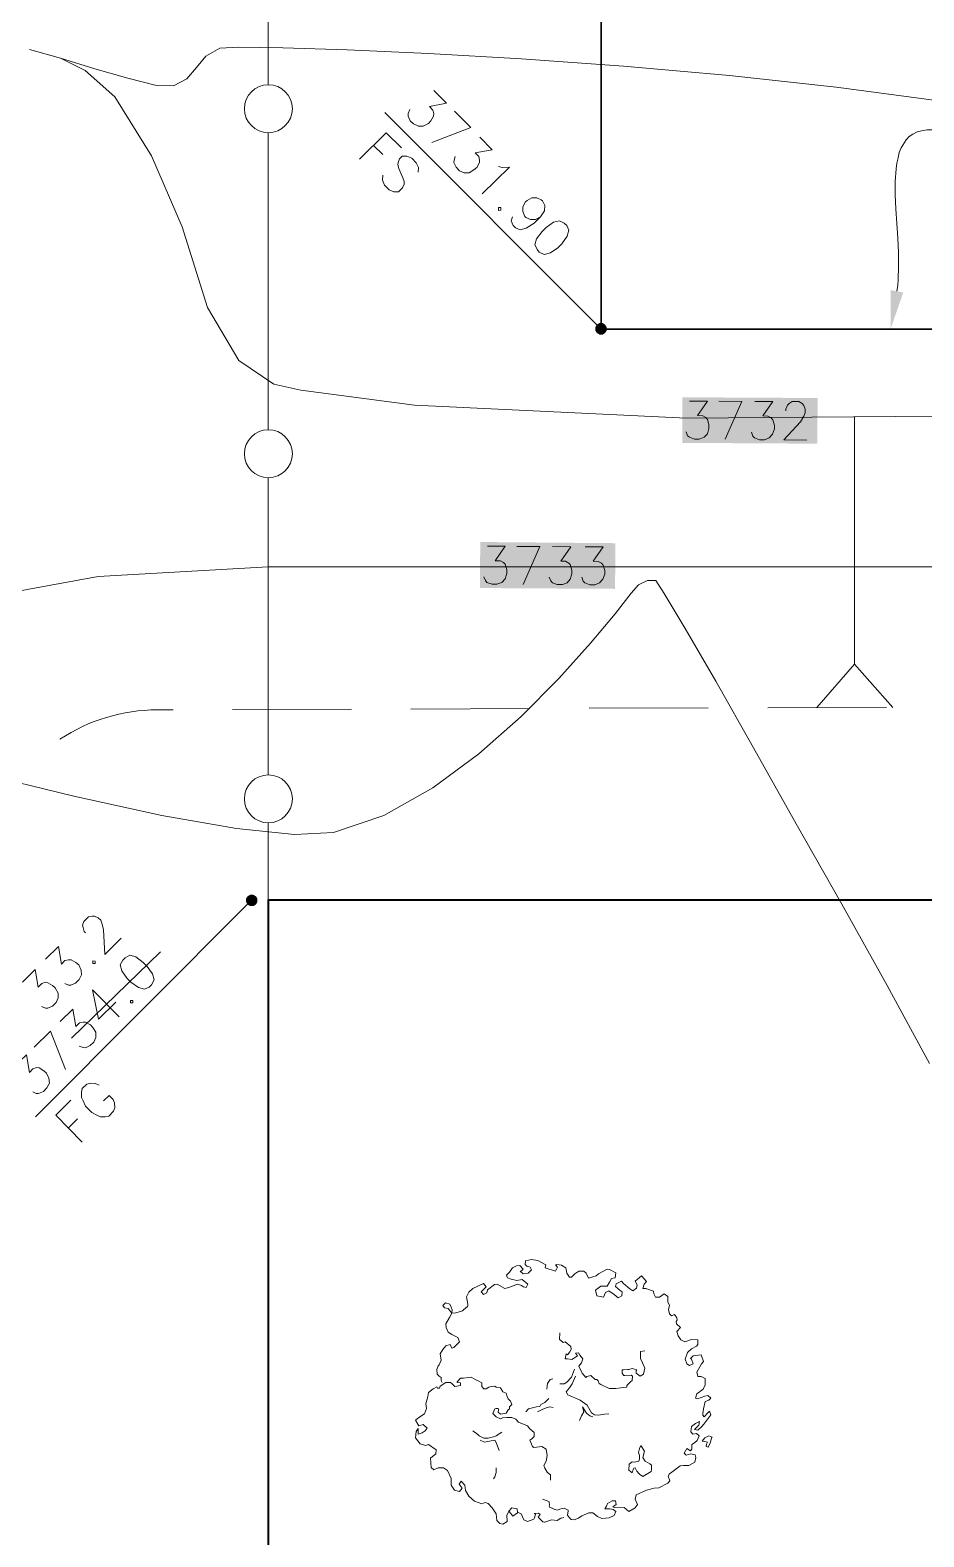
# Model space of a CAD drawing. Header units: millimetres. Extents: x -419 to 20046, y -14642 to 2638.
# Drawn here: x 5.226 to 7.105, y 16.109 to 19.274 of the extents above; entities that cross this region are included whole.
import ezdxf

# ---------------------------------------------------------------- set-up
doc = ezdxf.new("R2010")
doc.units = ezdxf.units.MM
for name, color, linetype in [('PDF11_----LN02', 7, 'Continuous'), ('PDF11_----LN03', 7, 'Continuous'), ('PDF11_----TX00', 7, 'Continuous'), ('PDF11_PRPN$PRPNBG', 7, 'Continuous'), ('PDF11_PRPN$PRPNCS', 7, 'Continuous'), ('PDF11_PRPN$PRPNFC', 7, 'Continuous')]:
    doc.layers.add(name, color=color, linetype=linetype)
for name, color, linetype, true_color in [('PDF11_0', 7, 'Continuous', 0xb3b3b3), ('PDF11_EXTO$--C3-Surface-EXTO', 7, 'Continuous', 0xb3b3b3), ('PDF11_EXTO$EXLSTR', 7, 'Continuous', 0xb3b3b3)]:
    doc.layers.add(name, color=color, linetype=linetype, true_color=true_color)

msp = doc.modelspace()

# ---------------------------------------------------------------- hatches: boundary and pattern name
at = {"layer": 'PDF11_----LN02', "true_color": 0xffffff, "transparency": 33554559}
for points in [[(6.5972, 18.5031), (6.5972, 18.4073), (6.8814, 18.5015)], [(6.8814, 18.5015), (6.5972, 18.4073), (6.8806, 18.4056)], [(6.1722, 18.199), (6.1713, 18.1023), (6.4563, 18.1965)], [(6.4563, 18.1965), (6.1713, 18.1023), (6.4555, 18.1006)]]:
    msp.add_hatch(color=7, dxfattribs=at).paths.add_polyline_path(points)
at = {"layer": 'PDF11_0', "transparency": 33554559}
for points in [[(7.0347, 18.6465), (7.0614, 18.7232), (7.0347, 18.7282)], [(6.4172, 18.6557), (6.4138, 18.6498), (6.4263, 18.6465)], [(6.4263, 18.6465), (6.4138, 18.6498), (6.4138, 18.6432)], [(6.4263, 18.6465), (6.4138, 18.6432), (6.4172, 18.6382)], [(6.4263, 18.6465), (6.423, 18.659), (6.4172, 18.6557)], [(6.4172, 18.6382), (6.423, 18.6348), (6.4263, 18.6465)], [(6.4263, 18.6465), (6.4297, 18.659), (6.423, 18.659)], [(6.4263, 18.6465), (6.423, 18.6348), (6.4297, 18.6348)], [(6.4347, 18.6557), (6.4297, 18.659), (6.4263, 18.6465)], [(6.4263, 18.6465), (6.438, 18.6498), (6.4347, 18.6557)], [(6.4263, 18.6465), (6.438, 18.6432), (6.438, 18.6498)], [(6.4347, 18.6382), (6.438, 18.6432), (6.4263, 18.6465)], [(6.4263, 18.6465), (6.4297, 18.6348), (6.4347, 18.6382)], [(5.683, 17.4547), (5.6796, 17.4497), (5.6913, 17.4464)], [(5.6913, 17.4464), (5.6796, 17.4497), (5.6796, 17.4431)], [(5.6913, 17.4464), (5.6796, 17.4431), (5.683, 17.4372)], [(5.6913, 17.4464), (5.6888, 17.4581), (5.683, 17.4547)], [(5.683, 17.4372), (5.6888, 17.4339), (5.6913, 17.4464)], [(5.6913, 17.4464), (5.6946, 17.4581), (5.6888, 17.4581)], [(5.6913, 17.4464), (5.6888, 17.4339), (5.6946, 17.4339)], [(5.7005, 17.4547), (5.6946, 17.4581), (5.6913, 17.4464)], [(5.6913, 17.4464), (5.7038, 17.4497), (5.7005, 17.4547)], [(5.6913, 17.4464), (5.7038, 17.4431), (5.7038, 17.4497)], [(5.6913, 17.4464), (5.6946, 17.4339), (5.7005, 17.4372)], [(5.7005, 17.4372), (5.7038, 17.4431), (5.6913, 17.4464)]]:
    msp.add_hatch(color=7, dxfattribs=at).paths.add_polyline_path(points)

# ---------------------------------------------------------------- linework, layer by layer
at = {"layer": 'PDF11_----LN02', "lineweight": 18}
for points in [[(8.1267, 18.2969, 0.261007), (7.7473, 18.4681), (6.6055, 18.459), (6.0338, 18.4865), (5.7946, 18.5181), (5.738, 18.5306), (5.6646, 18.5807), (5.5988, 18.6915), (5.5454, 18.8615), (5.4813, 19.0107), (5.4038, 19.134), (5.3413, 19.1899), (5.2896, 19.2157)], [(5.2886, 17.7846, -0.146179), (5.4929, 17.8464), (5.5263, 17.8464)]]:
    msp.add_lwpolyline(points, format="xyb", dxfattribs=at)
for points in [[(6.6122, 18.4948), (6.6497, 18.4948), (6.6289, 18.4648), (6.6397, 18.464), (6.6464, 18.4606), (6.6497, 18.4565), (6.653, 18.4456), (6.653, 18.4373), (6.6497, 18.4265), (6.643, 18.419), (6.6322, 18.4148), (6.6222, 18.4148), (6.6122, 18.419), (6.608, 18.4223), (6.6047, 18.4306)], [(6.6739, 18.4948), (6.7222, 18.494), (6.6872, 18.4148)], [(6.7497, 18.494), (6.7872, 18.494), (6.7664, 18.464), (6.7764, 18.4631), (6.7839, 18.4598), (6.7872, 18.4556), (6.7905, 18.444), (6.7905, 18.4365), (6.7864, 18.4256), (6.7797, 18.4181), (6.7697, 18.414), (6.7589, 18.414), (6.7489, 18.4181), (6.7455, 18.4215), (6.7422, 18.4298)], [(6.8147, 18.4748), (6.8147, 18.4781), (6.818, 18.4865), (6.8214, 18.4898), (6.828, 18.494), (6.8422, 18.494), (6.8489, 18.4898), (6.8522, 18.4856), (6.8555, 18.4781), (6.8555, 18.4706), (6.8522, 18.4631), (6.8455, 18.4515), (6.8105, 18.414), (6.8589, 18.4131)], [(6.9589, 18.4615), (6.9589, 17.9423)], [(6.1872, 18.1906), (6.2247, 18.1906), (6.2038, 18.1598), (6.2147, 18.1598), (6.2213, 18.1556), (6.2247, 18.1523), (6.228, 18.1406), (6.228, 18.1331), (6.2247, 18.1214), (6.2172, 18.1139), (6.2072, 18.1106), (6.1972, 18.1106), (6.1863, 18.1139), (6.183, 18.1181), (6.1797, 18.1256)], [(6.2488, 18.1898), (6.2972, 18.1898), (6.2622, 18.1098)], [(6.3238, 18.1898), (6.3622, 18.189), (6.3413, 18.159), (6.3513, 18.159), (6.358, 18.1548), (6.3613, 18.1515), (6.3647, 18.1398), (6.3647, 18.1323), (6.3613, 18.1206), (6.3547, 18.1131), (6.3447, 18.1098), (6.3338, 18.1098), (6.3238, 18.1131), (6.3205, 18.1173), (6.3172, 18.1248)], [(6.393, 18.189), (6.4305, 18.189), (6.4097, 18.159), (6.4197, 18.1581), (6.4272, 18.1548), (6.4305, 18.1506), (6.4338, 18.139), (6.4338, 18.1315), (6.4297, 18.1206), (6.423, 18.1131), (6.413, 18.1089), (6.4022, 18.1089), (6.3922, 18.1131), (6.3888, 18.1164), (6.3855, 18.1248)], [(4.292, 17.9389), (4.522, 17.9623), (5.0121, 18.0614), (5.3688, 18.1265), (5.7263, 18.1465), (8.1265, 18.1465)], [(6.8797, 17.8514), (6.9589, 17.9423), (7.0397, 17.8514)], [(5.6513, 17.8473), (5.9013, 17.8481)], [(6.0263, 17.8481), (6.2763, 17.8489)], [(6.4013, 17.8498), (6.6514, 17.8506)], [(6.7764, 17.8506), (7.0264, 17.8514)]]:
    msp.add_lwpolyline(points, dxfattribs=at)
at = {"layer": 'PDF11_----LN03', "lineweight": 30}
msp.add_lwpolyline([(5.3129, 17.1564), (5.4996, 17.3381)], dxfattribs=at)
at = {"layer": 'PDF11_----TX00', "lineweight": 20}
for points in [[(6.0747, 19.1474), (6.1013, 19.1207), (6.0655, 19.114), (6.0722, 19.1065), (6.0747, 19.099), (6.0738, 19.094), (6.068, 19.084), (6.063, 19.0782), (6.0522, 19.0724), (6.0422, 19.0724), (6.0321, 19.0774), (6.0246, 19.084), (6.0205, 19.094), (6.0205, 19.099), (6.0238, 19.1074)], [(6.118, 19.104), (6.1522, 19.0699), (6.0705, 19.0382)], [(5.918, 19.0032), (5.9746, 19.059), (6.0063, 19.0274)], [(5.9671, 19.0132), (5.948, 19.0324)], [(6.1713, 19.0499), (6.1972, 19.0232), (6.1613, 19.0165), (6.1688, 19.009), (6.1705, 19.0015), (6.1705, 18.9965), (6.1647, 18.9857), (6.1588, 18.9807), (6.1488, 18.9749), (6.138, 18.9749), (6.1288, 18.979), (6.1213, 18.9865), (6.1163, 18.9965), (6.1172, 19.0015), (6.1197, 19.009)], [(5.9671, 18.9699), (5.9663, 18.959), (5.9705, 18.949), (5.9805, 18.939), (5.9905, 18.9348), (6.0005, 18.9348), (6.0088, 18.9432), (6.0121, 18.9507), (6.0121, 18.9565), (6.0096, 18.964), (6.0013, 18.984), (5.9988, 18.9915), (5.9996, 18.9965), (6.0021, 19.004), (6.008, 19.0099), (6.018, 19.0099), (6.028, 19.0057), (6.0371, 18.9957), (6.0422, 18.9857), (6.0413, 18.9757)], [(6.2105, 18.9882), (6.218, 18.9857), (6.2338, 18.9865), (6.1763, 18.9307)], [(6.2988, 18.8823), (6.2855, 18.869), (6.2688, 18.8582), (6.2563, 18.8548), (6.2463, 18.859), (6.2413, 18.864), (6.2372, 18.874), (6.2397, 18.8823)], [(5.3421, 17.3781), (5.3396, 17.3806), (5.3371, 17.3889), (5.3363, 17.3939), (5.3388, 17.4014), (5.3488, 17.4114), (5.3563, 17.4131), (5.3613, 17.4131), (5.3688, 17.4097), (5.3746, 17.4047), (5.3771, 17.3964), (5.3804, 17.3839), (5.3829, 17.3322), (5.4171, 17.3664)], [(5.2579, 17.3222), (5.2854, 17.3489), (5.2921, 17.3122), (5.2988, 17.3197), (5.3063, 17.3214), (5.3121, 17.3214), (5.3221, 17.3156), (5.3279, 17.3106), (5.3329, 17.2997), (5.3338, 17.2897), (5.3288, 17.2797), (5.3213, 17.2722), (5.3113, 17.268), (5.3063, 17.268), (5.2988, 17.2714)], [(5.2096, 17.2739), (5.2363, 17.3006), (5.2429, 17.2639), (5.2504, 17.2714), (5.2579, 17.2739), (5.2629, 17.273), (5.2729, 17.2672), (5.2788, 17.2622), (5.2846, 17.2514), (5.2846, 17.2414), (5.2804, 17.2314), (5.2729, 17.2239), (5.2629, 17.2197), (5.2579, 17.2197), (5.2496, 17.223)], [(5.4063, 17.2322), (5.3696, 17.1964), (5.3571, 17.258), (5.4129, 17.2014)], [(5.2888, 17.1914), (5.3154, 17.2172), (5.3221, 17.1814), (5.3296, 17.1889), (5.3371, 17.1905), (5.3421, 17.1905), (5.3529, 17.1847), (5.3579, 17.1789), (5.3638, 17.1689), (5.3638, 17.158), (5.3596, 17.148), (5.3521, 17.1414), (5.3421, 17.1364), (5.3371, 17.1372), (5.3288, 17.1397)], [(5.2346, 17.138), (5.2688, 17.1714), (5.3004, 17.0905)], [(5.1904, 17.0947), (5.2179, 17.1214), (5.2246, 17.0847), (5.2313, 17.0922), (5.2396, 17.0947), (5.2446, 17.0939), (5.2546, 17.088), (5.2604, 17.083), (5.2654, 17.0722), (5.2663, 17.0622), (5.2613, 17.0522), (5.2538, 17.0447), (5.2438, 17.0405), (5.2388, 17.0405), (5.2313, 17.0439)], [(5.3804, 17.0247), (5.3921, 17.0364), (5.4004, 17.028), (5.4029, 17.0205), (5.4038, 17.0105), (5.4013, 17.003), (5.3913, 16.993), (5.3838, 16.9914), (5.3738, 16.9914), (5.3663, 16.9947), (5.3554, 17.0005), (5.3421, 17.0139), (5.3371, 17.0247), (5.3338, 17.0322), (5.3338, 17.043), (5.3354, 17.0505), (5.3454, 17.0597), (5.3529, 17.0622), (5.3629, 17.0614), (5.3713, 17.058)], [(5.3354, 16.938), (5.2796, 16.9947), (5.3113, 17.0264)], [(5.3254, 16.9872), (5.3063, 16.968)]]:
    msp.add_lwpolyline(points, dxfattribs=at)
for points in [[(6.2155, 18.9015), (6.2155, 18.8965), (6.2105, 18.8957), (6.2105, 18.9015)], [(6.288, 18.8765), (6.278, 18.8765), (6.268, 18.8807), (6.2655, 18.8832), (6.2613, 18.8932), (6.2613, 18.9032), (6.2672, 18.914), (6.2705, 18.9165), (6.2805, 18.9223), (6.2913, 18.9223), (6.3005, 18.9182), (6.303, 18.9157), (6.308, 18.9057), (6.3072, 18.8948), (6.2988, 18.8823)], [(6.3488, 18.869), (6.3538, 18.864), (6.358, 18.854), (6.3547, 18.8415), (6.3438, 18.8257), (6.3355, 18.8173), (6.3197, 18.8065), (6.3063, 18.8032), (6.2963, 18.8082), (6.2922, 18.8132), (6.2872, 18.8232), (6.2905, 18.8357), (6.3022, 18.8515), (6.3105, 18.8598), (6.3263, 18.8707), (6.3388, 18.874)], [(5.3579, 17.3189), (5.3629, 17.3181), (5.3629, 17.3131), (5.3579, 17.3131)], [(5.4204, 17.3206), (5.4254, 17.3256), (5.4354, 17.3306), (5.4479, 17.3272), (5.4638, 17.3156), (5.4721, 17.3072), (5.4829, 17.2914), (5.4863, 17.2789), (5.4813, 17.2689), (5.4763, 17.2639), (5.4663, 17.2597), (5.4538, 17.263), (5.4379, 17.2739), (5.4296, 17.2822), (5.4188, 17.2981), (5.4154, 17.3106)], [(5.4371, 17.2355), (5.4421, 17.2355), (5.4421, 17.2305), (5.4371, 17.2305)]]:
    msp.add_lwpolyline(points, close=True, dxfattribs=at)
at = {"layer": 'PDF11_0', "lineweight": 18}
for points in [[(7.1364, 19.1257), (6.9206, 19.1549), (6.6964, 19.179), (6.473, 19.199), (6.2588, 19.214), (6.063, 19.2257), (5.8921, 19.2332), (5.7571, 19.2374), (5.6646, 19.239), (5.6246, 19.2365), (5.5954, 19.2199), (5.5754, 19.1957), (5.5554, 19.1724), (5.5271, 19.1574), (5.4888, 19.159), (5.4313, 19.1732), (5.3621, 19.1932), (5.2896, 19.2157), (5.2246, 19.234)], [(7.1164, 17.103), (7.0272, 17.2672), (6.9322, 17.4381), (6.8364, 17.6072), (6.7464, 17.7664), (6.6672, 17.9064), (6.603, 18.0173), (6.5589, 18.0906), (6.5414, 18.1181), (6.5239, 18.1181), (6.5047, 18.1089), (6.4897, 18.0914), (6.4555, 18.0481), (6.4038, 17.9864), (6.3372, 17.9123), (6.258, 17.8323), (6.1688, 17.7539), (6.0722, 17.6822), (5.9696, 17.6247), (5.8638, 17.5889), (5.7813, 17.5847), (5.6596, 17.5972), (5.5029, 17.6247), (5.3179, 17.6647), (5.1104, 17.7156)]]:
    msp.add_lwpolyline(points, dxfattribs=at)
at = {"layer": 'PDF11_0', "color": 7, "lineweight": 20}
for points in [[(5.9713, 19.1015), (6.4263, 18.6465)], [(7.0481, 18.7257), (7.0497, 18.7382), (7.0506, 18.7507), (7.0514, 18.7782), (7.0514, 18.8073), (7.0497, 18.8373), (7.0456, 18.899), (7.0447, 18.9282), (7.0447, 18.9565), (7.0464, 18.9832), (7.0481, 18.9949), (7.0506, 19.0065), (7.0531, 19.0174), (7.0572, 19.0274), (7.0672, 19.044), (7.0739, 19.0507), (7.0814, 19.0557), (7.0906, 19.0607), (7.0997, 19.0632), (7.1114, 19.0649), (7.1481, 19.0649)], [(5.2371, 16.9914), (5.6913, 17.4464)]]:
    msp.add_lwpolyline(points, dxfattribs=at)
at = {"layer": 'PDF11_EXTO$--C3-Surface-EXTO', "lineweight": 18}
for points in [[(7.1364, 19.1257), (6.9206, 19.1549), (6.6964, 19.179), (6.473, 19.199), (6.2588, 19.214), (6.063, 19.2257), (5.8921, 19.2332), (5.7571, 19.2374), (5.6646, 19.239), (5.6246, 19.2365), (5.5954, 19.2199), (5.5754, 19.1957), (5.5554, 19.1724), (5.5271, 19.1574), (5.4888, 19.159), (5.4313, 19.1732), (5.3621, 19.1932), (5.2896, 19.2157), (5.2246, 19.234)], [(7.1164, 17.103), (7.0272, 17.2672), (6.9322, 17.4381), (6.8364, 17.6072), (6.7464, 17.7664), (6.6672, 17.9064), (6.603, 18.0173), (6.5589, 18.0906), (6.5414, 18.1181), (6.5239, 18.1181), (6.5047, 18.1089), (6.4897, 18.0914), (6.4555, 18.0481), (6.4038, 17.9864), (6.3372, 17.9123), (6.258, 17.8323), (6.1688, 17.7539), (6.0722, 17.6822), (5.9696, 17.6247), (5.8638, 17.5889), (5.7813, 17.5847), (5.6596, 17.5972), (5.5029, 17.6247), (5.3179, 17.6647), (5.1104, 17.7156)]]:
    msp.add_lwpolyline(points, dxfattribs=at)
at = {"layer": 'PDF11_EXTO$EXLSTR', "lineweight": 18}
for points in [[(6.0922, 16.433), (6.0897, 16.4371), (6.0897, 16.4438), (6.0855, 16.4463), (6.0813, 16.4505), (6.0805, 16.4605), (6.0838, 16.468), (6.0855, 16.4705), (6.0897, 16.4797), (6.088, 16.493), (6.0938, 16.5022), (6.0997, 16.5105), (6.1088, 16.513), (6.1122, 16.5055), (6.1163, 16.5063), (6.1288, 16.5188), (6.1247, 16.528), (6.1122, 16.5338), (6.1047, 16.5388), (6.1005, 16.5488), (6.0997, 16.5563), (6.1072, 16.5697), (6.1122, 16.5788), (6.113, 16.5855), (6.1113, 16.5913), (6.108, 16.598), (6.0988, 16.6005), (6.0938, 16.5947), (6.0972, 16.5897), (6.1047, 16.5888), (6.1122, 16.5788), (6.1205, 16.5797), (6.1347, 16.5838), (6.1372, 16.5855), (6.1455, 16.593), (6.1463, 16.5947), (6.1463, 16.598), (6.143, 16.613), (6.148, 16.623), (6.1563, 16.6305), (6.1788, 16.6413), (6.1847, 16.6338), (6.1738, 16.6238), (6.1788, 16.618), (6.1863, 16.6213), (6.1872, 16.628), (6.2022, 16.6388), (6.208, 16.6397), (6.2238, 16.6305), (6.2322, 16.633), (6.2505, 16.6397), (6.2588, 16.6372), (6.263, 16.6338), (6.2688, 16.633), (6.2722, 16.6397), (6.2605, 16.6497), (6.2488, 16.6472), (6.2372, 16.6505), (6.2297, 16.653), (6.2288, 16.6547), (6.2272, 16.6588), (6.2338, 16.6647), (6.2397, 16.6738), (6.248, 16.678), (6.2555, 16.6788), (6.2622, 16.6713), (6.2588, 16.668), (6.2563, 16.6672), (6.2622, 16.6613), (6.273, 16.663), (6.2797, 16.6697), (6.2772, 16.6755), (6.2697, 16.6772), (6.2663, 16.6813), (6.2672, 16.6888), (6.2797, 16.6913), (6.293, 16.6897), (6.3097, 16.6805), (6.3088, 16.6738), (6.3305, 16.6672), (6.3347, 16.6755), (6.3305, 16.6805), (6.333, 16.6813), (6.343, 16.6797), (6.3522, 16.6738), (6.3538, 16.663), (6.3597, 16.6547), (6.3638, 16.6547), (6.3713, 16.6613), (6.3797, 16.6672), (6.3897, 16.6672), (6.3947, 16.663), (6.3997, 16.6522), (6.4155, 16.6572), (6.4205, 16.6613), (6.4388, 16.6713), (6.4438, 16.6705), (6.4572, 16.6638), (6.4555, 16.653), (6.448, 16.6513), (6.4438, 16.6438), (6.4388, 16.6355), (6.4255, 16.6355), (6.4147, 16.6272), (6.4172, 16.6155), (6.4313, 16.6122), (6.4355, 16.6222), (6.4422, 16.6255), (6.4538, 16.618), (6.4622, 16.6113), (6.4697, 16.6155), (6.4705, 16.6238), (6.4664, 16.6263), (6.4563, 16.6347), (6.458, 16.6405), (6.4689, 16.6463), (6.473, 16.6413), (6.4864, 16.6297), (6.493, 16.6255), (6.5005, 16.6313), (6.5022, 16.638), (6.498, 16.6463), (6.5114, 16.6572), (6.5214, 16.6455), (6.5164, 16.6397), (6.5139, 16.6305), (6.5205, 16.6305), (6.5364, 16.6247), (6.5372, 16.6197), (6.5405, 16.6122), (6.5489, 16.6122), (6.5589, 16.6197), (6.5664, 16.6138), (6.5664, 16.6022), (6.5697, 16.5955), (6.568, 16.5863), (6.5697, 16.5772), (6.5739, 16.573), (6.5805, 16.5763), (6.5855, 16.5688), (6.5864, 16.5638), (6.5839, 16.5613), (6.5847, 16.5563), (6.593, 16.5488), (6.5855, 16.5405), (6.588, 16.5313), (6.5939, 16.523), (6.6022, 16.5188), (6.6164, 16.5238), (6.6297, 16.523), (6.6297, 16.513), (6.6264, 16.5097), (6.6164, 16.5038), (6.608, 16.4963), (6.603, 16.4822), (6.6064, 16.4722), (6.6122, 16.4688), (6.6197, 16.4722), (6.6164, 16.4822), (6.6139, 16.4838), (6.6197, 16.4888), (6.6364, 16.4913), (6.6414, 16.4772), (6.6372, 16.4722), (6.6272, 16.4546), (6.6297, 16.4455), (6.6364, 16.4455), (6.6447, 16.4413), (6.6447, 16.428), (6.6405, 16.4188), (6.6272, 16.4096), (6.6247, 16.4005), (6.6289, 16.3988), (6.6439, 16.4046), (6.6505, 16.4055), (6.6572, 16.4005), (6.653, 16.3963), (6.6447, 16.393), (6.6414, 16.378), (6.6397, 16.368), (6.6397, 16.3646), (6.643, 16.3613), (6.6505, 16.3696), (6.6539, 16.373), (6.6572, 16.3655), (6.6422, 16.3455), (6.638, 16.3405), (6.6297, 16.333), (6.6222, 16.3346), (6.6314, 16.3438), (6.633, 16.3513), (6.6247, 16.3471), (6.6164, 16.3405), (6.6147, 16.3296), (6.6189, 16.3246), (6.6264, 16.3263), (6.6322, 16.3213), (6.628, 16.3113), (6.6222, 16.3063), (6.6172, 16.303), (6.6172, 16.293), (6.6139, 16.2896), (6.6064, 16.2946), (6.6005, 16.2846), (6.6047, 16.2805), (6.6147, 16.283), (6.6239, 16.2813), (6.6255, 16.2755), (6.623, 16.2655), (6.6105, 16.2588), (6.5997, 16.2588), (6.5922, 16.258), (6.5747, 16.2446), (6.5697, 16.2413), (6.5672, 16.2363), (6.5705, 16.2263), (6.5664, 16.2213), (6.5472, 16.2121), (6.538, 16.2113), (6.5214, 16.2071), (6.4997, 16.1971), (6.498, 16.188), (6.503, 16.1771), (6.498, 16.1696), (6.4847, 16.1621), (6.4747, 16.1705), (6.4547, 16.1696), (6.4505, 16.1721), (6.458, 16.1771), (6.4563, 16.1846), (6.4497, 16.1846), (6.4397, 16.1788), (6.4372, 16.173), (6.4338, 16.168), (6.4447, 16.168), (6.4513, 16.1663), (6.4572, 16.1621), (6.4538, 16.1538), (6.443, 16.1488), (6.428, 16.1471), (6.4188, 16.1513), (6.4088, 16.1596), (6.4005, 16.1596), (6.3855, 16.153), (6.3788, 16.148), (6.3697, 16.1446), (6.363, 16.1455), (6.3597, 16.1488), (6.3555, 16.1546), (6.3572, 16.1638), (6.3572, 16.1646), (6.3488, 16.1688), (6.3397, 16.1671), (6.3347, 16.1646), (6.3297, 16.1663), (6.3288, 16.1663), (6.323, 16.1688), (6.318, 16.1713), (6.3172, 16.1738), (6.318, 16.1755), (6.3172, 16.1821), (6.313, 16.1846), (6.303, 16.188)], [(6.518, 16.4997), (6.5089, 16.498), (6.5089, 16.4838), (6.513, 16.4747), (6.518, 16.463), (6.5155, 16.4505), (6.508, 16.4463), (6.4997, 16.453), (6.4997, 16.458), (6.5014, 16.4597), (6.4914, 16.4622), (6.4847, 16.4605), (6.4822, 16.4605), (6.473, 16.4597), (6.4705, 16.4597), (6.4705, 16.453), (6.473, 16.4488), (6.473, 16.448), (6.4764, 16.448), (6.4897, 16.4488), (6.4922, 16.4463), (6.4914, 16.4371), (6.488, 16.4346), (6.4805, 16.4271), (6.4805, 16.423), (6.468, 16.4221), (6.4572, 16.4205), (6.443, 16.4205), (6.4255, 16.4288), (6.4222, 16.4313), (6.4197, 16.4363), (6.4172, 16.4396), (6.4138, 16.4396), (6.4047, 16.448), (6.3963, 16.4455), (6.3938, 16.4438), (6.3863, 16.453), (6.3847, 16.4555), (6.3797, 16.4672), (6.3847, 16.4747), (6.388, 16.483), (6.3813, 16.4905), (6.3788, 16.4955), (6.3722, 16.4947), (6.3763, 16.4888), (6.368, 16.4838), (6.3647, 16.4813), (6.3555, 16.483), (6.3505, 16.483), (6.353, 16.493), (6.3555, 16.4913), (6.3605, 16.4972), (6.363, 16.5022), (6.3622, 16.5088), (6.3505, 16.5188), (6.3463, 16.5172), (6.3447, 16.5188), (6.3388, 16.5238), (6.3397, 16.5372)], [(6.2322, 16.163), (6.2388, 16.1696), (6.2497, 16.168), (6.2505, 16.1596), (6.2405, 16.1521), (6.2363, 16.158), (6.2322, 16.163), (6.228, 16.1538), (6.2288, 16.1413), (6.2197, 16.1355), (6.213, 16.1371), (6.2072, 16.143), (6.2055, 16.1571), (6.1972, 16.1696), (6.1888, 16.1788), (6.1822, 16.1813), (6.1755, 16.178), (6.1597, 16.1838), (6.148, 16.1946), (6.1413, 16.2063), (6.1397, 16.2171), (6.1322, 16.2255), (6.128, 16.2196), (6.1338, 16.2113), (6.1288, 16.2038), (6.118, 16.2071), (6.1113, 16.2171), (6.1113, 16.2313), (6.103, 16.248), (6.0947, 16.2538), (6.0838, 16.2538), (6.0747, 16.2496), (6.0688, 16.2546), (6.0672, 16.2738), (6.0788, 16.283), (6.0797, 16.2913), (6.063, 16.303), (6.0572, 16.3005), (6.0455, 16.3046), (6.0363, 16.3171), (6.0371, 16.3305), (6.0413, 16.3363), (6.0413, 16.3246), (6.0497, 16.3271), (6.0563, 16.3313), (6.0605, 16.3371), (6.0522, 16.3446), (6.043, 16.3421), (6.0363, 16.3538), (6.043, 16.3596), (6.0547, 16.3671), (6.0588, 16.3788), (6.058, 16.388), (6.0622, 16.4038), (6.063, 16.4121), (6.073, 16.4196), (6.0805, 16.4238), (6.0822, 16.4213), (6.0863, 16.4213), (6.088, 16.4255), (6.0997, 16.433), (6.1097, 16.433), (6.113, 16.4305), (6.1188, 16.4246), (6.1305, 16.4271), (6.1305, 16.4321), (6.1238, 16.433), (6.1238, 16.4346), (6.1305, 16.4421), (6.1372, 16.4421), (6.153, 16.4446), (6.163, 16.4388), (6.168, 16.4363), (6.1755, 16.4321), (6.1755, 16.4246), (6.1797, 16.4196), (6.1847, 16.4196), (6.1905, 16.423), (6.1955, 16.4246), (6.203, 16.4255), (6.2055, 16.423), (6.2147, 16.4221), (6.2197, 16.4138), (6.2263, 16.4105), (6.2288, 16.4038), (6.2305, 16.3988), (6.2355, 16.3938), (6.2388, 16.3871), (6.2338, 16.3821), (6.2338, 16.378), (6.2305, 16.3755), (6.2263, 16.3688), (6.2147, 16.3663), (6.2097, 16.3705), (6.2105, 16.3755), (6.2097, 16.3788), (6.2055, 16.3788), (6.203, 16.378), (6.1988, 16.368), (6.2055, 16.3613), (6.2147, 16.3571), (6.2188, 16.3588), (6.228, 16.3596), (6.2388, 16.3596), (6.2472, 16.3563), (6.2522, 16.3496), (6.2713, 16.3421), (6.2763, 16.3355), (6.2855, 16.328), (6.2855, 16.3196), (6.2805, 16.3146), (6.2763, 16.3121), (6.2822, 16.2988), (6.2847, 16.2963), (6.3013, 16.2988), (6.3105, 16.293), (6.313, 16.2796), (6.3105, 16.268), (6.3055, 16.2588), (6.308, 16.253), (6.313, 16.2446), (6.3172, 16.2413), (6.3197, 16.2388), (6.3197, 16.228)], [(6.3122, 16.4188), (6.313, 16.4263), (6.3138, 16.4313), (6.3188, 16.4396), (6.3247, 16.4405)], [(6.3705, 16.4613), (6.3638, 16.4446), (6.3538, 16.4338), (6.3488, 16.4305), (6.3397, 16.4305)], [(6.4422, 16.3671), (6.433, 16.3663), (6.4205, 16.3646), (6.4122, 16.3655), (6.4063, 16.3696), (6.3972, 16.3855), (6.3822, 16.3963), (6.3563, 16.4071), (6.353, 16.4138), (6.3597, 16.4221), (6.3655, 16.4305), (6.3722, 16.4463)], [(6.3163, 16.3996), (6.308, 16.3913), (6.2997, 16.3871), (6.2972, 16.383), (6.2905, 16.3821), (6.2822, 16.3796), (6.2738, 16.378), (6.268, 16.3713)], [(6.2922, 16.3713), (6.3022, 16.3763), (6.3105, 16.3796), (6.318, 16.3821), (6.3255, 16.3805)], [(6.4088, 16.3613), (6.4022, 16.363), (6.3955, 16.3688), (6.3922, 16.3746), (6.3872, 16.3821), (6.3897, 16.3713), (6.3847, 16.363), (6.3805, 16.353)], [(6.2172, 16.3288), (6.2055, 16.3213), (6.203, 16.3196), (6.1913, 16.3171), (6.1888, 16.3163), (6.1797, 16.3163), (6.1697, 16.3213), (6.1672, 16.3238), (6.1563, 16.3313)], [(6.1722, 16.3121), (6.1813, 16.308), (6.1913, 16.3096), (6.203, 16.3121), (6.2055, 16.3071), (6.2105, 16.2938), (6.2122, 16.2905)], [(6.2055, 16.2538), (6.2055, 16.2438), (6.203, 16.2346), (6.1997, 16.2305)], [(6.2505, 16.1605), (6.258, 16.1571), (6.2638, 16.1446), (6.2713, 16.1413), (6.2847, 16.1463), (6.2863, 16.1488), (6.288, 16.1563), (6.2855, 16.158), (6.2947, 16.1588), (6.298, 16.1555), (6.2938, 16.1505), (6.3038, 16.1405), (6.3072, 16.1396), (6.308, 16.1396), (6.3222, 16.1446), (6.3338, 16.143), (6.3413, 16.148), (6.343, 16.148), (6.348, 16.1496)], [(6.4188, 16.1513), (6.4163, 16.153)]]:
    msp.add_lwpolyline(points, dxfattribs=at)
for points in [[(6.6439, 16.3171), (6.653, 16.3213), (6.6597, 16.318), (6.658, 16.3171), (6.6564, 16.308), (6.6514, 16.2971), (6.6472, 16.2988), (6.648, 16.3038), (6.6497, 16.308), (6.6472, 16.3088), (6.6389, 16.3096)], [(6.5014, 16.2471), (6.498, 16.2538), (6.4947, 16.253), (6.4914, 16.2446), (6.4914, 16.243), (6.4847, 16.2488), (6.4855, 16.2613), (6.4914, 16.2663), (6.4955, 16.2655), (6.5055, 16.268), (6.5072, 16.2721), (6.5072, 16.2796), (6.5047, 16.2863), (6.5072, 16.2946), (6.5097, 16.3005), (6.5172, 16.2888), (6.5139, 16.2755), (6.5189, 16.268), (6.5289, 16.2621), (6.5322, 16.2596), (6.5322, 16.2505), (6.5314, 16.2463), (6.5139, 16.2355), (6.5072, 16.2405)]]:
    msp.add_lwpolyline(points, close=True, dxfattribs=at)
at = {"layer": 'PDF11_PRPN$PRPNBG', "lineweight": 40}
msp.add_lwpolyline([(7.4014, 17.3464), (7.3264, 17.3464), (7.4014, 17.3464), (7.4014, 17.4464), (5.7263, 17.4464), (5.7263, 10.6459), (7.6764, 10.6459), (7.6764, 10.5458), (7.8265, 10.5458), (7.8265, 11.2459), (7.8931, 11.2459), (7.8931, 11.3126), (7.9606, 11.3126), (7.9606, 11.3801), (8.0273, 11.3801), (8.0273, 11.4301), (7.8265, 11.4301), (7.8265, 11.7459), (7.8765, 11.7459)], dxfattribs=at)
at = {"layer": 'PDF11_PRPN$PRPNCS', "lineweight": 30}
msp.add_lwpolyline([(10.6267, 20.6467), (10.6267, 18.6465), (6.4263, 18.6465), (6.4263, 20.6467, -0.254439), (6.792, 21.3192)], format="xyb", dxfattribs=at)
at = {"layer": 'PDF11_PRPN$PRPNFC', "lineweight": 20}
for points in [[(5.7263, 19.7841), (5.7263, 19.159)], [(5.7263, 19.059), (5.7263, 18.434)], [(5.7263, 18.334), (5.7263, 17.7089)], [(5.7263, 17.6089), (5.7263, 17.4464)]]:
    msp.add_lwpolyline(points, dxfattribs=at)
for centre in [(5.7267, 19.1094), (5.7267, 18.3844), (5.7267, 17.6593)]:
    msp.add_circle(centre, 0.0504, dxfattribs=at)

doc.saveas('drawing.dxf')
